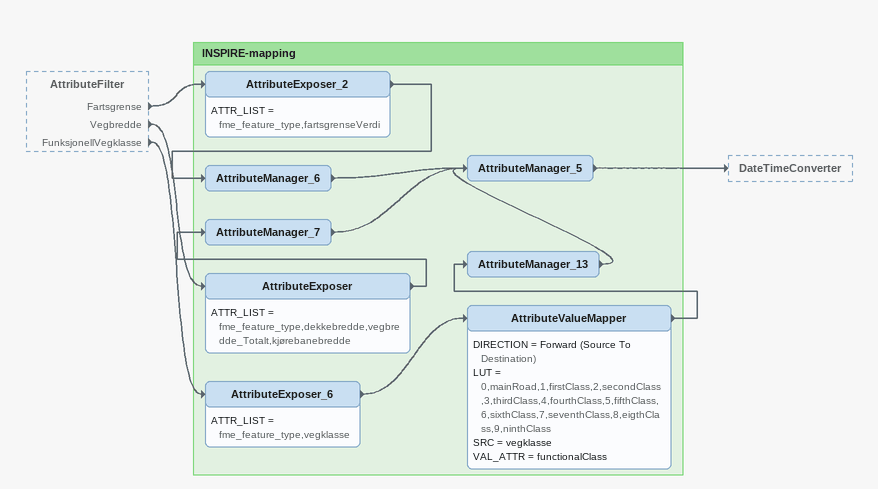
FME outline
AttributeFilter [outside]
    Fartsgrense -> AttributeExposer_2
    Vegbredde -> AttributeExposer
    FunksjonellVegklasse -> AttributeExposer_6

Bookmark: INSPIRE-mapping
AttributeExposer_2
    ATTR_LIST = fme_feature_type,fartsgrenseVerdi
    -> AttributeManager_6
AttributeManager_6
    -> AttributeManager_5
AttributeExposer
    ATTR_LIST = fme_feature_type,dekkebredde,vegbredde_Totalt,kjørebanebredde
    -> AttributeManager_7
AttributeManager_7
    -> AttributeManager_5
AttributeExposer_6
    ATTR_LIST = fme_feature_type,vegklasse
    -> AttributeValueMapper
AttributeValueMapper
    DIRECTION = Forward (Source To Destination)
    LUT = 0,mainRoad,1,firstClass,2,secondClass,3,thirdClass,4,fourthClass,5,fifthClass,6,sixthClass,7,seventhClass,8,eigthClass,9,ninthClass
    SRC = vegklasse
    VAL_ATTR = functionalClass
    -> AttributeManager_13
AttributeManager_13
    -> AttributeManager_5
AttributeManager_5
    -> DateTimeConverter
